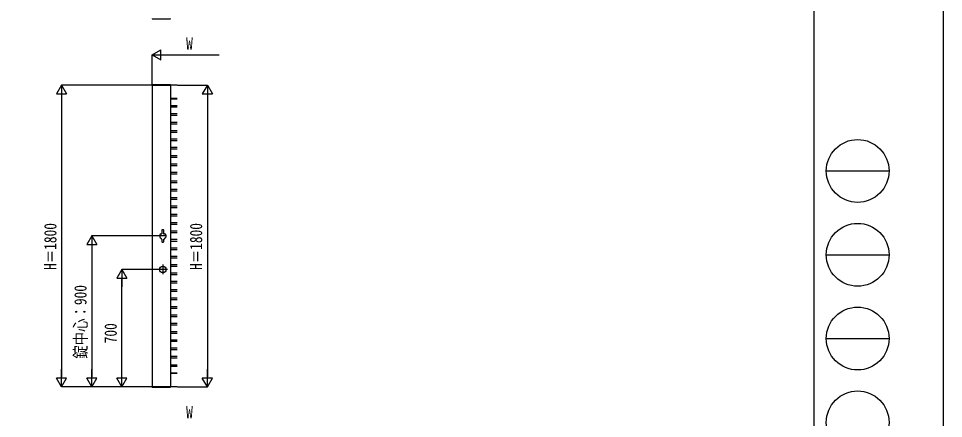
# Model space of a CAD drawing. Units: millimetres, scale not verified. Extents: x -10512 to 10512, y -7425 to 7425.
# Drawn here: x 4990 to 10512, y -3102 to -715 of the extents above; entities that cross this region are included whole.
import ezdxf
from ezdxf.enums import TextEntityAlignment as Align

# ---------------------------------------------------------------- set-up
doc = ezdxf.new("R2010")
doc.units = ezdxf.units.MM
doc.header["$LTSCALE"] = 30
for name, color, linetype in [('0-3_YKK_A1', 4, 'Continuous'), ('0-4_YKK_D', 6, 'Continuous'), ('0-5_YKK_ZWAK', 7, 'Continuous')]:
    doc.layers.add(name, color=color, linetype=linetype)
doc.styles.add('ＭＳ ゴシック', font='')
doc.styles.get('ＭＳ ゴシック').set_extended_font_data('MS Gothic')

msp = doc.modelspace()

# ---------------------------------------------------------------- linework, layer by layer
at = {"layer": '0-3_YKK_A1'}
for p, q in [((5788.18, -716), (5896.92, -716)), ((5787.18, -1109.95), (5787.05, -1112.5)), ((5787.05, -1112.5), (5898.05, -1112.5)), ((5787.55, -1112.5), (5787.55, -2912.5)), ((5937.55, -1112.5), (5787.55, -1112.5)), ((5788.18, -1109), (5896.92, -1109)), ((5897.55, -1112.5), (5897.55, -2912.5)), ((5897.92, -1109.95), (5898.05, -1112.5)), ((5937.55, -1192.5), (5897.55, -1192.5)), ((5897.55, -1193.6), (5937.55, -1193.6)), ((5897.55, -1233.6), (5937.55, -1233.6)), ((5897.55, -1242.8), (5937.55, -1242.8)), ((5897.55, -1282.8), (5937.55, -1282.8)), ((5897.55, -1292.8), (5937.55, -1292.8)), ((5897.55, -1332.8), (5937.55, -1332.8)), ((5897.55, -1342.8), (5937.55, -1342.8)), ((5897.55, -1382.8), (5937.55, -1382.8)), ((5897.55, -1392.8), (5937.55, -1392.8)), ((5897.55, -1432.8), (5937.55, -1432.8)), ((5897.55, -1442.8), (5937.55, -1442.8)), ((5897.55, -1482.8), (5937.55, -1482.8)), ((5897.55, -1492.8), (5937.55, -1492.8)), ((5897.55, -1532.8), (5937.55, -1532.8)), ((5897.55, -1542.8), (5937.55, -1542.8)), ((5897.55, -1582.8), (5937.55, -1582.8)), ((5897.55, -1592.8), (5937.55, -1592.8)), ((5897.55, -1632.8), (5937.55, -1632.8)), ((5897.55, -1642.8), (5937.55, -1642.8)), ((5897.55, -1682.8), (5937.55, -1682.8)), ((5897.55, -1692.8), (5937.55, -1692.8)), ((5897.55, -1732.8), (5937.55, -1732.8)), ((5897.55, -1742.8), (5937.55, -1742.8)), ((5897.55, -1782.8), (5937.55, -1782.8)), ((5897.55, -1792.8), (5937.55, -1792.8)), ((5897.55, -1832.8), (5937.55, -1832.8)), ((5897.55, -1842.8), (5937.55, -1842.8)), ((5897.55, -1882.8), (5937.55, -1882.8)), ((5897.55, -1892.8), (5937.55, -1892.8)), ((5897.55, -1932.8), (5937.55, -1932.8)), ((5846.3, -1977), (5846.3, -2000.5)), ((5848.3, -1975), (5854.8, -1975)), ((5856.8, -1977), (5856.8, -2000.5)), ((5897.55, -1942.8), (5937.55, -1942.8)), ((5897.55, -1982.8), (5937.55, -1982.8)), ((5873.55, -2012.5), (5829.55, -2012.5)), ((5834.05, -2005.5), (5834.05, -2019.5)), ((5839.05, -2000.5), (5846.3, -2000.5)), ((5846.3, -2033.34), (5846.3, -2048)), ((5856.8, -2000.5), (5864.05, -2000.5)), ((5856.8, -2033.34), (5856.8, -2048)), ((5869.05, -2005.5), (5869.05, -2019.5)), ((5897.55, -1992.8), (5937.55, -1992.8)), ((5897.55, -2032.8), (5937.55, -2032.8)), ((5897.55, -2042.8), (5937.55, -2042.8)), ((5848.3, -2050), (5854.8, -2050)), ((5897.55, -2082.8), (5937.55, -2082.8)), ((5897.55, -2092.8), (5937.55, -2092.8)), ((5897.55, -2132.8), (5937.55, -2132.8)), ((5897.55, -2142.8), (5937.55, -2142.8)), ((5851.55, -2183.5), (5851.55, -2241.5)), ((5897.55, -2182.8), (5937.55, -2182.8)), ((5897.55, -2192.8), (5937.55, -2192.8)), ((5880.55, -2212.5), (5822.55, -2212.5)), ((5897.55, -2232.8), (5937.55, -2232.8)), ((5897.55, -2242.8), (5937.55, -2242.8)), ((5897.55, -2282.8), (5937.55, -2282.8)), ((5897.55, -2292.8), (5937.55, -2292.8)), ((5897.55, -2332.8), (5937.55, -2332.8)), ((5897.55, -2342.8), (5937.55, -2342.8)), ((5897.55, -2382.8), (5937.55, -2382.8)), ((5897.55, -2392.8), (5937.55, -2392.8)), ((5897.55, -2432.8), (5937.55, -2432.8)), ((5897.55, -2442.8), (5937.55, -2442.8)), ((5897.55, -2482.8), (5937.55, -2482.8)), ((5897.55, -2492.8), (5937.55, -2492.8)), ((5897.55, -2532.8), (5937.55, -2532.8)), ((5897.55, -2542.8), (5937.55, -2542.8)), ((5897.55, -2582.8), (5937.55, -2582.8)), ((5897.55, -2592.8), (5937.55, -2592.8)), ((5897.55, -2632.8), (5937.55, -2632.8)), ((5937.55, -2642.8), (5897.55, -2642.8)), ((5937.55, -2682.8), (5897.55, -2682.8)), ((5937.55, -2692.8), (5897.55, -2692.8)), ((5937.55, -2732.8), (5897.55, -2732.8)), ((5937.55, -2742.8), (5897.55, -2742.8)), ((5937.55, -2782.8), (5897.55, -2782.8)), ((5937.55, -2792), (5897.55, -2792)), ((5897.55, -2832), (5937.55, -2832)), ((5937.55, -2832.5), (5897.55, -2832.5)), ((5787.05, -2912.5), (5898.05, -2912.5)), ((5787.18, -2915.05), (5787.05, -2912.5)), ((5937.55, -2912.5), (5787.55, -2912.5)), ((5788.18, -2916), (5896.92, -2916)), ((5897.92, -2915.05), (5898.05, -2912.5))]:
    msp.add_line(p, q, dxfattribs=at)
msp.add_circle((5851.55, -2212.5), 19, dxfattribs=at)
for centre, radius, start, end in [((5788.18, -715), 1, 183, 270), ((5896.92, -715), 1, 270, 357), ((5788.18, -1110), 1, 90, 177), ((5896.92, -1110), 1, 3, 90), ((5848.3, -1977), 2, 90, 180), ((5854.8, -1977), 2, 0, 90), ((5839.05, -2005.5), 5, 90, 180), ((5839.05, -2019.5), 5, 180, 270), ((5851.55, -2022.06), 12.5, 191.55262, 245.16541), ((5851.55, -2022), 12.5, 294.83459, 348.44738), ((5851.55, -2022.06), 12.5, 294.83459, 348.44738), ((5864.05, -2005.5), 5, 0, 90), ((5864.05, -2019.5), 5, 270, 0), ((5848.3, -2048), 2, 180, 270), ((5854.8, -2048), 2, 270, 0), ((5788.18, -2915), 1, 183, 270), ((5896.92, -2915), 1, 270, 357)]:
    msp.add_arc(centre, radius, start, end, dxfattribs=at)
at = {"layer": '0-4_YKK_D'}
for p, q in [((5787.55, -932.5), (5839.51, -902.5)), ((5787.55, -1110.5), (5787.55, -931.5)), ((5787.55, -932.5), (5839.51, -962.5)), ((5787.55, -932.5), (5891.47, -932.5)), ((5839.51, -962.5), (5839.51, -902.5)), ((5847.55, -932.5), (6187.55, -932.5)), ((5247.55, -1112.5), (5217.55, -1164.46)), ((5785.55, -1112.5), (5246.55, -1112.5)), ((5247.55, -1112.5), (5277.55, -1164.46)), ((5247.55, -1112.5), (5247.55, -1216.42)), ((5939.55, -1112.5), (6118.55, -1112.5)), ((6117.55, -1112.5), (6087.55, -1164.46)), ((6117.55, -1112.5), (6147.55, -1164.46)), ((6117.55, -1112.5), (6117.55, -1216.42)), ((5217.55, -1164.46), (5277.55, -1164.46)), ((5247.55, -1172.5), (5247.55, -2852.5)), ((6087.55, -1164.46), (6147.55, -1164.46)), ((6117.55, -1172.5), (6117.55, -2852.5)), ((5427.55, -2012.5), (5397.55, -2064.46)), ((5827.55, -2012.5), (5426.55, -2012.5)), ((5427.55, -2012.5), (5457.55, -2064.46)), ((5427.55, -2012.5), (5427.55, -2116.42)), ((5397.55, -2064.46), (5457.55, -2064.46)), ((5427.55, -2072.5), (5427.55, -2852.5)), ((5607.55, -2212.5), (5577.55, -2264.46)), ((5820.55, -2212.5), (5606.55, -2212.5)), ((5607.55, -2212.5), (5637.55, -2264.46)), ((5607.55, -2212.5), (5607.55, -2316.42)), ((5577.55, -2264.46), (5637.55, -2264.46)), ((5607.55, -2852.5), (5607.55, -2272.5)), ((5247.55, -2912.5), (5247.55, -2808.58)), ((5427.55, -2912.5), (5427.55, -2808.58)), ((5607.55, -2912.5), (5607.55, -2808.58)), ((6117.55, -2912.5), (6117.55, -2808.58)), ((5247.55, -2912.5), (5217.55, -2860.54)), ((5277.55, -2860.54), (5217.55, -2860.54)), ((5247.55, -2912.5), (5277.55, -2860.54)), ((5427.55, -2912.5), (5397.55, -2860.54)), ((5457.55, -2860.54), (5397.55, -2860.54)), ((5427.55, -2912.5), (5457.55, -2860.54)), ((5607.55, -2912.5), (5577.55, -2860.54)), ((5637.55, -2860.54), (5577.55, -2860.54)), ((5607.55, -2912.5), (5637.55, -2860.54)), ((6117.55, -2912.5), (6087.55, -2860.54)), ((6147.55, -2860.54), (6087.55, -2860.54)), ((6117.55, -2912.5), (6147.55, -2860.54)), ((5785.55, -2912.5), (5246.55, -2912.5)), ((5785.55, -2912.5), (5426.55, -2912.5)), ((5785.55, -2912.5), (5606.55, -2912.5)), ((5939.55, -2912.5), (6118.55, -2912.5))]:
    msp.add_line(p, q, dxfattribs=at)
at = {"layer": '0-5_YKK_ZWAK'}
for p, q in [((9737.55, 6937.5), (9737.55, -6312.5)), ((9812.55, -1625), (10187.55, -1625)), ((9812.55, -2125), (10187.55, -2125)), ((9812.55, -2625), (10187.55, -2625))]:
    msp.add_line(p, q, dxfattribs=at)
msp.add_lwpolyline([(-10512.5, -7425), (10512.5, -7425), (10512.5, 7425), (-10512.5, 7425)], close=True, dxfattribs=at)
for centre in [(10000.05, -1625), (10000.05, -2125), (10000.05, -2625), (10000.05, -3125)]:
    msp.add_circle(centre, 187.5, dxfattribs=at)

# ---------------------------------------------------------------- texts
at = {"layer": '0-4_YKK_D', "style": 'ＭＳ ゴシック', "width": 0.8}
for p in [(5990.88, -923.5), (5990.88, -3123.5)]:
    msp.add_text('W', height=73.31, dxfattribs=at).set_placement(p, align=Align.BOTTOM_LEFT)
for s, p in [('H＝1800', (5238.55, -2215.17)), ('H＝1800', (6108.55, -2215.17)), ('錠中心：900', (5418.55, -2745.17)), ('700', (5598.55, -2653.17))]:
    msp.add_text(s, height=73.31, rotation=90, dxfattribs=at).set_placement(p, align=Align.BOTTOM_LEFT)

doc.saveas('drawing.dxf')
